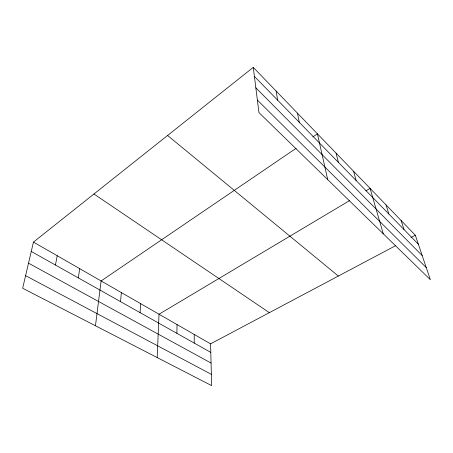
<?xml version="1.0" encoding="UTF-8"?>
<svg xmlns="http://www.w3.org/2000/svg" width="453" height="453" viewBox="0 0 453 453"><rect width="100%" height="100%" fill="white"/><g stroke="black" fill="none" stroke-linecap="round" stroke-linejoin="round"><path stroke-width="0.68" d="M176.88 333.323L177.038 324.569M157.18 357.564L159.026 314.223L349.744 200.498M140.056 312.615L140.668 303.674M120.521 301.63L121.387 292.598M95.464 325.764L101.104 280.951L296.16 148.278M78.29 277.882L79.751 268.68M55.425 265.022L57.231 255.741M33.454 242.083L22.65 288.255L211.653 385.628L210.577 343.838L33.454 242.083L253.261 67.372L415.322 235.22L430.35 279.694L258.957 112.599L253.261 67.372M312.819 136.942L317.417 133.816L327.723 179.643M365.899 190.866L370.084 188.369L383.278 233.799M210.577 343.838L395.769 245.594M411.047 237.491L415.322 235.22M25.595 275.673L211.364 374.354M28.522 263.159L211.075 363.063M31.263 251.438L210.798 352.4M93.952 193.992L269.354 312.661M167.582 135.47L338.351 276.058M257.383 100.09L426.262 267.587M255.832 87.791L422.19 255.543M254.393 76.381L418.374 244.241M401.115 220.509L404.059 229.592M386.064 204.92L388.878 214.048M353.606 171.302L356.103 180.498M336.086 153.154L338.385 162.361M297.479 113.171L299.28 122.333M276.143 91.076L277.638 100.181M194.201 334.433L194.241 343.091"/></g></svg>
